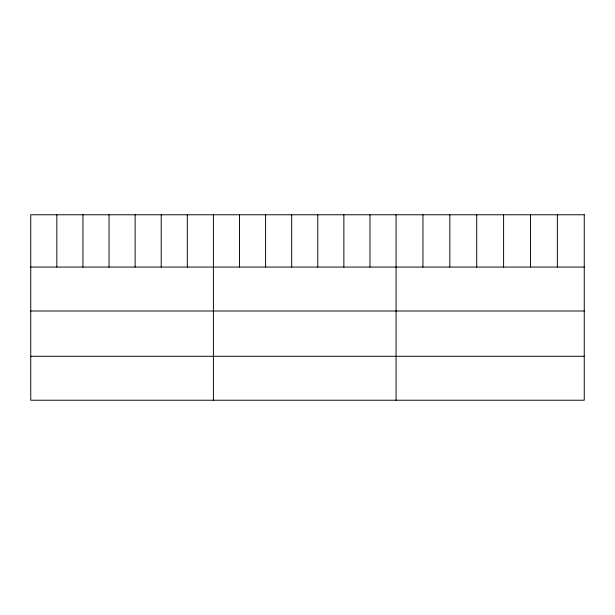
<?xml version="1.0" encoding="UTF-8"?>
<svg xmlns="http://www.w3.org/2000/svg" width="615" height="615" viewBox="0 0 615 615"><rect width="100%" height="100%" fill="white"/><g stroke="black" fill="none" stroke-linecap="round" stroke-linejoin="round"><path stroke-width="0.92" d="M30.75 267.064L584.25 267.064M30.75 311.006L584.25 311.006M30.75 356.285L584.25 356.285M557.367 214.773L557.367 267.064M530.484 214.773L530.484 267.064M503.6 214.773L503.6 267.064M476.71 214.773L476.71 267.064M449.826 214.773L449.826 267.064M422.943 214.773L422.943 267.064M396.06 214.773L396.06 400.227M369.969 214.773L369.969 267.064M343.87 214.773L343.87 267.064M317.778 214.773L317.778 267.064M291.687 214.773L291.687 267.064M265.595 214.773L265.595 267.064M239.496 214.773L239.496 267.064M213.405 214.773L213.405 400.227M187.314 214.773L187.314 267.064M161.215 214.773L161.215 267.064M135.123 214.773L135.123 267.064M109.032 214.773L109.032 267.064M82.94 214.773L82.94 267.064M56.841 214.773L56.841 267.064M584.25 214.773L30.75 214.773L30.75 400.227L584.25 400.227L584.25 214.773"/></g></svg>
